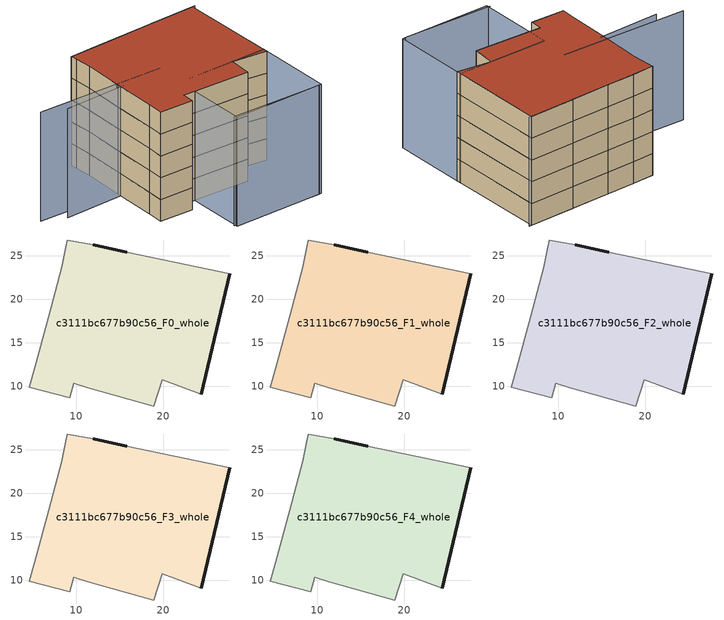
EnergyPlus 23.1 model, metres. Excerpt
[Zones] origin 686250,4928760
c3111bc677b90c56_F0_whole
 floor ground (EU_floor_Construction): 27.65,22.95 24.37,9.04 19.85,10.76 18.88,7.71 11.28,9.82 9.68,10.32 9.24,8.65 4.57,9.88 5.19,12.13 6.78,18.02 8.31,23.66 8.77,26.01 8.93,26.82 11.92,26.25 15.81,25.43 21.33,24.25 z0
 wall outside (EU_wall_Construction): 24.37,9.04 27.65,22.95 / 15.81,25.43 11.92,26.25 z0:3
 wall adiabatic (EU_wall_Construction): 27.65,22.95 21.33,24.25 15.81,25.43 / 11.92,26.25 8.93,26.82 8.77,26.01 8.31,23.66 6.78,18.02 5.19,12.13 4.57,9.88 9.24,8.65 9.68,10.32 11.28,9.82 18.88,7.71 19.85,10.76 24.37,9.04 z0:3
c3111bc677b90c56_F1_whole
 floor to c3111bc677b90c56_F0_whole (EU_floor_Construction): 27.65,22.95 24.37,9.04 19.85,10.76 18.88,7.71 11.28,9.82 9.68,10.32 9.24,8.65 4.57,9.88 5.19,12.13 6.78,18.02 8.31,23.66 8.77,26.01 8.93,26.82 11.92,26.25 15.81,25.43 21.33,24.25 z3
 wall outside (EU_wall_Construction): 24.37,9.04 27.65,22.95 / 15.81,25.43 11.92,26.25 z3:6
 wall adiabatic (EU_wall_Construction): 27.65,22.95 21.33,24.25 15.81,25.43 / 11.92,26.25 8.93,26.82 8.77,26.01 8.31,23.66 6.78,18.02 5.19,12.13 4.57,9.88 9.24,8.65 9.68,10.32 11.28,9.82 18.88,7.71 19.85,10.76 24.37,9.04 z3:6
c3111bc677b90c56_F2_whole
 floor to c3111bc677b90c56_F1_whole (EU_floor_Construction): 27.65,22.95 24.37,9.04 19.85,10.76 18.88,7.71 11.28,9.82 9.68,10.32 9.24,8.65 4.57,9.88 5.19,12.13 6.78,18.02 8.31,23.66 8.77,26.01 8.93,26.82 11.92,26.25 15.81,25.43 21.33,24.25 z6
 wall outside (EU_wall_Construction): 24.37,9.04 27.65,22.95 / 15.81,25.43 11.92,26.25 z6:9
 wall adiabatic (EU_wall_Construction): 27.65,22.95 21.33,24.25 15.81,25.43 / 11.92,26.25 8.93,26.82 8.77,26.01 8.31,23.66 6.78,18.02 5.19,12.13 4.57,9.88 9.24,8.65 9.68,10.32 11.28,9.82 18.88,7.71 19.85,10.76 24.37,9.04 z6:9
c3111bc677b90c56_F3_whole
 floor to c3111bc677b90c56_F2_whole (EU_floor_Construction): 27.65,22.95 24.37,9.04 19.85,10.76 18.88,7.71 11.28,9.82 9.68,10.32 9.24,8.65 4.57,9.88 5.19,12.13 6.78,18.02 8.31,23.66 8.77,26.01 8.93,26.82 11.92,26.25 15.81,25.43 21.33,24.25 z9
 wall outside (EU_wall_Construction): 24.37,9.04 27.65,22.95 / 15.81,25.43 11.92,26.25 z9:12
 wall adiabatic (EU_wall_Construction): 27.65,22.95 21.33,24.25 15.81,25.43 / 11.92,26.25 8.93,26.82 8.77,26.01 8.31,23.66 6.78,18.02 5.19,12.13 4.57,9.88 9.24,8.65 9.68,10.32 11.28,9.82 18.88,7.71 19.85,10.76 24.37,9.04 z9:12
c3111bc677b90c56_F4_whole
 floor to c3111bc677b90c56_F3_whole (EU_floor_Construction): 27.65,22.95 24.37,9.04 19.85,10.76 18.88,7.71 11.28,9.82 9.68,10.32 9.24,8.65 4.57,9.88 5.19,12.13 6.78,18.02 8.31,23.66 8.77,26.01 8.93,26.82 11.92,26.25 15.81,25.43 21.33,24.25 z12
 wall outside (EU_wall_Construction): 24.37,9.04 27.65,22.95 / 15.81,25.43 11.92,26.25 z12:15
 wall adiabatic (EU_wall_Construction): 27.65,22.95 21.33,24.25 15.81,25.43 / 11.92,26.25 8.93,26.82 8.77,26.01 8.31,23.66 6.78,18.02 5.19,12.13 4.57,9.88 9.24,8.65 9.68,10.32 11.28,9.82 18.88,7.71 19.85,10.76 24.37,9.04 z12:15
 roof outside (EU_roof_Construction): 24.37,9.04 27.65,22.95 21.33,24.25 15.81,25.43 11.92,26.25 8.93,26.82 8.77,26.01 8.31,23.66 6.78,18.02 5.19,12.13 4.57,9.88 9.24,8.65 9.68,10.32 11.28,9.82 18.88,7.71 19.85,10.76 z15
shading: 9.14,2.19 21.62,-1.09 / -4.21,21.33 13.15,16.68 / 27.93,22.81 21.24,24.26 / 7.02,17.51 -1.5,19.29 / 21.48,24.21 15.24,25.49 / 15.25,25.48 8.89,26.83 / 21.9,-1.15 9.29,1.9 / 9.29,1.9 11.91,12.68 / 11.91,12.68 24.51,9.63 / 24.51,9.63 21.9,-1.15 z0:15
[Building]
EU S2 Campaign: North Axis=0; Terrain=City; Solar Distribution=FullExterior
[Site:Location]
Bologna: Latitude=44.5; Longitude=11.25; Time Zone=1; Elevation=37
[SizingPeriod:WeatherFileDays]
AnnualSizingPeriod: Begin Month=1; Begin Day of Month=1; End Month=12; End Day of Month=31; Day of Week for Start Day=Monday; Use Weather File Daylight Saving Period=No; Use Weather File Rain and Snow Indicators=No
[MATERIAL]
EU_InternalMass_Material: Roughness=MediumRough; Thickness=0.1; Conductivity=1; Density=1800; Specific Heat=900; Thermal Absorptance=0.9; Solar Absorptance=0.7; Visible Absorptance=0.7
[MATERIAL:NOMASS] Roughness=MediumRough; Thermal Absorptance=0.9; Solar Absorptance=0.7; Visible Absorptance=0.7
Name | Thermal Resistance
EU_wall_NoMass | 0.905828
EU_roof_NoMass | 0.37593
EU_floor_NoMass | 0.67114
[CONSTRUCTION]
EU_wall_Construction: EU_wall_NoMass
EU_roof_Construction: EU_roof_NoMass
EU_floor_Construction: EU_floor_NoMass
EU_InternalMass_Construction: EU_InternalMass_Material
[ZONE] Type=1; Multiplier=1; Ceiling Height=autocalculate; Floor Area=autocalculate; Part of Total Floor Area=Yes
Name | Volume
c3111bc677b90c56_F0_whole | 924.257
c3111bc677b90c56_F1_whole; c3111bc677b90c56_F2_whole; c3111bc677b90c56_F3_whole; c3111bc677b90c56_F4_whole | 924.254
[INTERNALMASS] Construction=EU_InternalMass_Construction; Surface Area=308.085
Name | Zone or ZoneList
c3111bc677b90c56_F0_whole_EU_InternalMass | c3111bc677b90c56_F0_whole
c3111bc677b90c56_F1_whole_EU_InternalMass | c3111bc677b90c56_F1_whole
c3111bc677b90c56_F2_whole_EU_InternalMass | c3111bc677b90c56_F2_whole
c3111bc677b90c56_F3_whole_EU_InternalMass | c3111bc677b90c56_F3_whole
c3111bc677b90c56_F4_whole_EU_InternalMass | c3111bc677b90c56_F4_whole
[OTHEREQUIPMENT] Fuel Type=Electricity; Design Level Calculation Method=Watts/Area; Power per Zone Floor Area=1; Fraction Latent=0; Fraction Radiant=0; Fraction Lost=0; Carbon Dioxide Generation Rate=0; EndUse Subcategory=EU_Step8_InternalGains
Name | Zone or ZoneList or Space or SpaceList | Schedule
EU_Step8_InternalGain_c3111bc677b90c56_F0_whole_f000 | c3111bc677b90c56_F0_whole | EU_Step8_GainSchedule_c3111bc677b90c56_F0_whole_f000
EU_Step8_InternalGain_c3111bc677b90c56_F1_whole_f000 | c3111bc677b90c56_F1_whole | EU_Step8_GainSchedule_c3111bc677b90c56_F1_whole_f000
EU_Step8_InternalGain_c3111bc677b90c56_F2_whole_f000 | c3111bc677b90c56_F2_whole | EU_Step8_GainSchedule_c3111bc677b90c56_F2_whole_f000
EU_Step8_InternalGain_c3111bc677b90c56_F3_whole_f000 | c3111bc677b90c56_F3_whole | EU_Step8_GainSchedule_c3111bc677b90c56_F3_whole_f000
EU_Step8_InternalGain_c3111bc677b90c56_F4_whole_f000 | c3111bc677b90c56_F4_whole | EU_Step8_GainSchedule_c3111bc677b90c56_F4_whole_f000
[ZONEVENTILATION:DESIGNFLOWRATE] Schedule=EU_AlwaysOn; Design Flow Rate Calculation Method=AirChanges/Hour; Air Changes per Hour=0.73129; Ventilation Type=Natural; Fan Pressure Rise=0; Fan Total Efficiency=1; Constant Term Coefficient=1; Temperature Term Coefficient=0; Velocity Term Coefficient=0; Velocity Squared Term Coefficient=0; Minimum Indoor Temperature=-100; Maximum Indoor Temperature=100; Delta Temperature=-100; Minimum Outdoor Temperature=-100; Maximum Outdoor Temperature=100; Maximum Wind Speed=40
Name | Zone or ZoneList or Space or SpaceList
EU_ConstantAir_c3111bc677b90c56_F0_whole | c3111bc677b90c56_F0_whole
EU_ConstantAir_c3111bc677b90c56_F1_whole | c3111bc677b90c56_F1_whole
EU_ConstantAir_c3111bc677b90c56_F2_whole | c3111bc677b90c56_F2_whole
EU_ConstantAir_c3111bc677b90c56_F3_whole | c3111bc677b90c56_F3_whole
EU_ConstantAir_c3111bc677b90c56_F4_whole | c3111bc677b90c56_F4_whole
[HVACTEMPLATE:THERMOSTAT] Constant Heating Setpoint=20; Constant Cooling Setpoint=50
EU_HeatOnly_c3111bc677b90c56_F0_whole; EU_HeatOnly_c3111bc677b90c56_F1_whole; EU_HeatOnly_c3111bc677b90c56_F2_whole; EU_HeatOnly_c3111bc677b90c56_F3_whole; EU_HeatOnly_c3111bc677b90c56_F4_whole
[HVACTEMPLATE:ZONE:IDEALLOADSAIRSYSTEM] System Availability Schedule=EU_AlwaysOn; Maximum Heating Supply Air Temperature=50; Minimum Cooling Supply Air Temperature=13; Maximum Heating Supply Air Humidity Ratio=0.0156; Minimum Cooling Supply Air Humidity Ratio=0.0077; Heating Limit=NoLimit; Cooling Limit=NoLimit; Heating Availability Schedule=EU_AlwaysOn; Cooling Availability Schedule=EU_CoolingOff; Dehumidification Control Type=ConstantSensibleHeatRatio; Cooling Sensible Heat Ratio=0.7; Dehumidification Setpoint=60; Humidification Control Type=None; Humidification Setpoint=30; Outdoor Air Method=None; Outdoor Air Flow Rate per Person=0.00944; Outdoor Air Flow Rate per Zone Floor Area=0; Outdoor Air Flow Rate per Zone=0; Demand Controlled Ventilation Type=None; Outdoor Air Economizer Type=NoEconomizer; Heat Recovery Type=None; Sensible Heat Recovery Effectiveness=0.7; Latent Heat Recovery Effectiveness=0.65
Name | Template Thermostat
c3111bc677b90c56_F0_whole | EU_HeatOnly_c3111bc677b90c56_F0_whole
c3111bc677b90c56_F1_whole | EU_HeatOnly_c3111bc677b90c56_F1_whole
c3111bc677b90c56_F2_whole | EU_HeatOnly_c3111bc677b90c56_F2_whole
c3111bc677b90c56_F3_whole | EU_HeatOnly_c3111bc677b90c56_F3_whole
c3111bc677b90c56_F4_whole | EU_HeatOnly_c3111bc677b90c56_F4_whole
[SIZING:ZONE] Zone Cooling Design Supply Air Temperature Input Method=SupplyAirTemperature; Zone Cooling Design Supply Air Temperature=13; Zone Heating Design Supply Air Temperature Input Method=SupplyAirTemperature; Zone Heating Design Supply Air Temperature=50; Zone Cooling Design Supply Air Humidity Ratio=0.008; Zone Heating Design Supply Air Humidity Ratio=0.008; Cooling Design Air Flow Method=DesignDay; Cooling Design Air Flow Rate=0; Cooling Minimum Air Flow per Zone Floor Area=0.000762; Cooling Minimum Air Flow=0; Cooling Minimum Air Flow Fraction=0.2; Heating Design Air Flow Method=DesignDay; Heating Design Air Flow Rate=0; Heating Maximum Air Flow per Zone Floor Area=0.002032; Heating Maximum Air Flow=0.141576; Heating Maximum Air Flow Fraction=0.3; Account for Dedicated Outdoor Air System=No; Dedicated Outdoor Air System Control Strategy=NeutralSupplyAir; Dedicated Outdoor Air Low Setpoint Temperature for Design=autosize; Dedicated Outdoor Air High Setpoint Temperature for Design=autosize; Zone Load Sizing Method=Sensible Load Only No Latent Load; Zone Latent Cooling Design Supply Air Humidity Ratio Input Method=HumidityRatioDifference; Zone Cooling Design Supply Air Humidity Ratio Difference=0.005; Zone Latent Heating Design Supply Air Humidity Ratio Input Method=HumidityRatioDifference; Zone Humidification Design Supply Air Humidity Ratio Difference=0.005
c3111bc677b90c56_F0_whole; c3111bc677b90c56_F1_whole; c3111bc677b90c56_F2_whole; c3111bc677b90c56_F3_whole; c3111bc677b90c56_F4_whole
[SCHEDULE:CONSTANT]
Name | Hourly Value
EU_AlwaysOn | 1
EU_CoolingOff | 0
[SCHEDULE:FILE] Column Number=1; Rows to Skip at Top=0; Number of Hours of Data=8760; Column Separator=Comma; Interpolate to Timestep=No; Minutes per Item=60; Adjust Schedule for Daylight Savings=Yes
Name | File
EU_Step8_GainSchedule_c3111bc677b90c56_F0_whole_f000 | ../../schedules/c3111bc677b90c56/c3111bc677b90c56_F0_whole_f000_gain.csv
EU_Step8_GainSchedule_c3111bc677b90c56_F1_whole_f000 | ../../schedules/c3111bc677b90c56/c3111bc677b90c56_F1_whole_f000_gain.csv
EU_Step8_GainSchedule_c3111bc677b90c56_F2_whole_f000 | ../../schedules/c3111bc677b90c56/c3111bc677b90c56_F2_whole_f000_gain.csv
EU_Step8_GainSchedule_c3111bc677b90c56_F3_whole_f000 | ../../schedules/c3111bc677b90c56/c3111bc677b90c56_F3_whole_f000_gain.csv
EU_Step8_GainSchedule_c3111bc677b90c56_F4_whole_f000 | ../../schedules/c3111bc677b90c56/c3111bc677b90c56_F4_whole_f000_gain.csv
